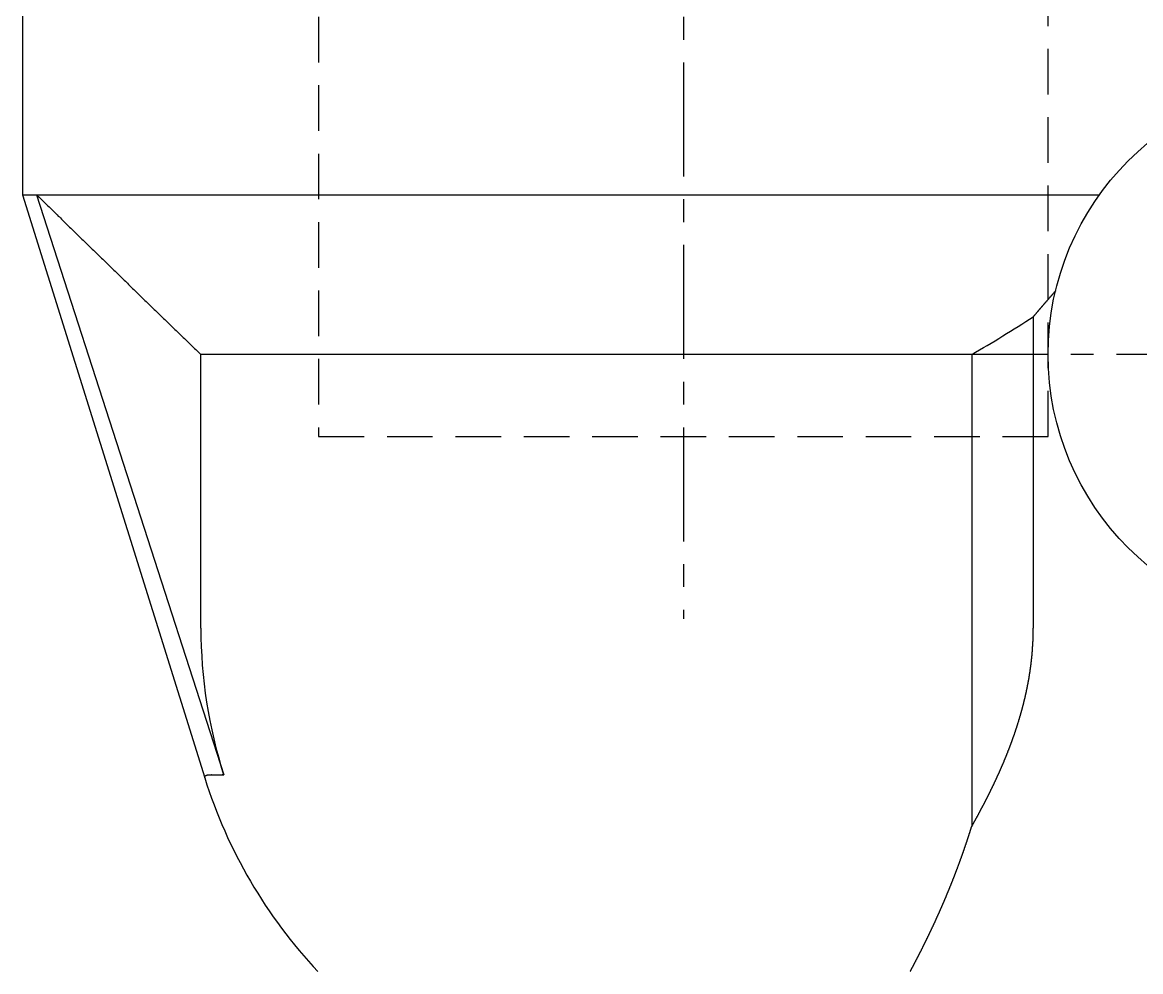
# Model space of a CAD drawing. Extents: x -1 to 104, y -14 to 81.
# Drawn here: x 24.56 to 36.83, y 24.18 to 34.58 of the extents above; entities that cross this region are included whole.
import ezdxf

# ---------------------------------------------------------------- set-up
doc = ezdxf.new("R2010")
doc.units = 0
doc.linetypes.add('CENTER', pattern=[2, 1.25, -0.25, 0.25, -0.25])
doc.linetypes.add('DASHED', pattern=[0.75, 0.5, -0.25])
doc.layers.get('0').update_dxf_attribs({"linetype": 'CONTINUOUS'})
doc.layers.add('CENTER', color=1, linetype='CENTER')

msp = doc.modelspace()

# ---------------------------------------------------------------- linework, layer by layer
at = {"color": 3, "linetype": 'DASHED'}
for p, q in [((27.814, 48.142), (27.814, 30.042)), ((35.814, 30.042), (35.814, 48.142)), ((35.889, 31.607), (35.896, 31.638)), ((27.814, 30.042), (35.814, 30.042)), ((26.773, 26.334), (26.755, 26.332))]:
    msp.add_line(p, q, dxfattribs=at)
at = {"color": 7, "linetype": 'CONTINUOUS'}
for p, q in [((24.564, 40.442), (24.564, 32.692)), ((24.564, 32.692), (36.378, 32.692)), ((24.564, 32.692), (26.565, 26.299)), ((24.721, 32.692), (26.773, 26.334)), ((35.652, 31.356), (35.652, 27.942)), ((34.977, 30.942), (26.523, 30.942)), ((26.523, 27.942), (26.523, 30.942)), ((34.977, 30.942), (34.977, 25.767))]:
    msp.add_line(p, q, dxfattribs=at)
at = {"color": 7}
for points in [[(24.721, 32.691, 0), (24.732, 32.681, 0), (24.744, 32.669, 0), (24.755, 32.658, 0), (24.766, 32.647, 0), (24.777, 32.636, 0), (24.789, 32.625, 0), (24.8, 32.614, 0), (24.811, 32.603, 0), (24.823, 32.592, 0), (24.834, 32.581, 0), (24.845, 32.57, 0), (24.857, 32.559, 0), (24.868, 32.548, 0), (24.879, 32.537, 0), (24.89, 32.526, 0), (24.902, 32.515, 0), (24.913, 32.504, 0), (24.924, 32.493, 0), (24.936, 32.482, 0), (24.947, 32.471, 0), (24.958, 32.459, 0), (24.97, 32.449, 0), (24.981, 32.438, 0), (24.992, 32.426, 0), (25.003, 32.415, 0), (25.015, 32.404, 0), (25.026, 32.393, 0), (25.037, 32.382, 0), (25.049, 32.371, 0), (25.06, 32.36, 0), (25.071, 32.349, 0), (25.082, 32.338, 0), (25.094, 32.327, 0), (25.105, 32.316, 0), (25.116, 32.305, 0), (25.128, 32.294, 0), (25.139, 32.283, 0), (25.15, 32.272, 0), (25.162, 32.261, 0), (25.173, 32.25, 0), (25.184, 32.239, 0), (25.196, 32.228, 0), (25.207, 32.217, 0), (25.218, 32.206, 0), (25.23, 32.195, 0), (25.241, 32.184, 0), (25.252, 32.173, 0), (25.264, 32.162, 0), (25.275, 32.151, 0), (25.286, 32.14, 0), (25.297, 32.129, 0), (25.309, 32.118, 0), (25.32, 32.106, 0), (25.331, 32.096, 0), (25.343, 32.084, 0), (25.354, 32.074, 0), (25.365, 32.062, 0), (25.377, 32.051, 0), (25.388, 32.04, 0), (25.399, 32.029, 0), (25.411, 32.018, 0), (25.422, 32.007, 0), (25.433, 31.996, 0), (25.445, 31.985, 0), (25.456, 31.974, 0), (25.467, 31.963, 0), (25.479, 31.952, 0), (25.49, 31.941, 0), (25.501, 31.93, 0), (25.512, 31.919, 0), (25.524, 31.908, 0), (25.535, 31.897, 0), (25.547, 31.886, 0), (25.558, 31.875, 0), (25.569, 31.864, 0), (25.581, 31.853, 0), (25.592, 31.842, 0), (25.603, 31.831, 0), (25.614, 31.82, 0), (25.626, 31.809, 0), (25.637, 31.798, 0), (25.648, 31.787, 0), (25.66, 31.776, 0), (25.671, 31.765, 0), (25.682, 31.754, 0), (25.694, 31.743, 0), (25.705, 31.732, 0), (25.716, 31.721, 0), (25.728, 31.71, 0), (25.739, 31.699, 0), (25.75, 31.688, 0), (25.762, 31.677, 0), (25.773, 31.666, 0), (25.785, 31.655, 0), (25.796, 31.644, 0), (25.807, 31.633, 0), (25.819, 31.622, 0), (25.83, 31.611, 0), (25.841, 31.6, 0), (25.852, 31.589, 0), (25.864, 31.578, 0), (25.875, 31.567, 0), (25.887, 31.556, 0), (25.898, 31.545, 0), (25.909, 31.534, 0), (25.921, 31.523, 0), (25.932, 31.512, 0), (25.943, 31.501, 0), (25.955, 31.49, 0), (25.966, 31.479, 0), (25.977, 31.468, 0), (25.989, 31.457, 0), (26, 31.446, 0), (26.011, 31.435, 0), (26.023, 31.424, 0), (26.034, 31.413, 0), (26.045, 31.402, 0), (26.057, 31.391, 0), (26.068, 31.38, 0), (26.079, 31.369, 0), (26.091, 31.358, 0), (26.102, 31.347, 0), (26.114, 31.337, 0), (26.125, 31.326, 0), (26.136, 31.314, 0), (26.148, 31.303, 0), (26.159, 31.293, 0), (26.17, 31.282, 0), (26.182, 31.271, 0), (26.193, 31.26, 0), (26.204, 31.249, 0), (26.216, 31.238, 0), (26.227, 31.227, 0), (26.238, 31.216, 0), (26.25, 31.205, 0), (26.261, 31.194, 0), (26.273, 31.183, 0), (26.284, 31.172, 0), (26.295, 31.161, 0), (26.307, 31.15, 0), (26.318, 31.139, 0), (26.329, 31.128, 0), (26.341, 31.117, 0), (26.352, 31.106, 0), (26.363, 31.095, 0), (26.375, 31.084, 0), (26.386, 31.073, 0), (26.398, 31.062, 0), (26.409, 31.051, 0), (26.42, 31.04, 0), (26.432, 31.029, 0), (26.443, 31.018, 0), (26.454, 31.007, 0), (26.466, 30.996, 0), (26.477, 30.985, 0), (26.489, 30.974, 0), (26.5, 30.963, 0), (26.511, 30.953, 0), (26.523, 30.942, 0)], [(35.896, 31.638, 0), (35.895, 31.636, 0), (35.893, 31.635, 0), (35.892, 31.633, 0), (35.89, 31.631, 0), (35.889, 31.629, 0), (35.887, 31.628, 0), (35.885, 31.626, 0), (35.884, 31.624, 0), (35.882, 31.622, 0), (35.881, 31.62, 0), (35.879, 31.619, 0), (35.878, 31.617, 0), (35.876, 31.615, 0), (35.874, 31.613, 0), (35.873, 31.612, 0), (35.871, 31.61, 0), (35.87, 31.608, 0), (35.868, 31.607, 0), (35.867, 31.605, 0), (35.865, 31.603, 0), (35.864, 31.601, 0), (35.862, 31.599, 0), (35.861, 31.598, 0), (35.859, 31.596, 0), (35.857, 31.594, 0), (35.856, 31.592, 0), (35.854, 31.591, 0), (35.853, 31.589, 0), (35.851, 31.587, 0), (35.85, 31.585, 0), (35.848, 31.584, 0), (35.846, 31.582, 0), (35.845, 31.58, 0), (35.843, 31.578, 0), (35.842, 31.576, 0), (35.84, 31.575, 0), (35.839, 31.573, 0), (35.837, 31.571, 0), (35.836, 31.569, 0), (35.834, 31.568, 0), (35.833, 31.566, 0), (35.831, 31.564, 0), (35.83, 31.562, 0), (35.828, 31.561, 0), (35.826, 31.559, 0), (35.825, 31.557, 0), (35.823, 31.555, 0), (35.822, 31.553, 0), (35.82, 31.552, 0), (35.819, 31.55, 0), (35.817, 31.548, 0), (35.816, 31.546, 0), (35.814, 31.545, 0), (35.812, 31.543, 0), (35.811, 31.541, 0), (35.809, 31.539, 0), (35.808, 31.538, 0), (35.806, 31.536, 0), (35.805, 31.534, 0), (35.803, 31.532, 0), (35.802, 31.53, 0), (35.8, 31.529, 0), (35.799, 31.527, 0), (35.797, 31.525, 0), (35.796, 31.523, 0), (35.794, 31.522, 0), (35.792, 31.52, 0), (35.791, 31.518, 0), (35.789, 31.516, 0), (35.788, 31.515, 0), (35.786, 31.513, 0), (35.785, 31.511, 0), (35.783, 31.509, 0), (35.782, 31.507, 0), (35.78, 31.506, 0), (35.779, 31.504, 0), (35.777, 31.502, 0), (35.776, 31.5, 0), (35.774, 31.498, 0), (35.773, 31.497, 0), (35.771, 31.495, 0), (35.769, 31.493, 0), (35.768, 31.491, 0), (35.766, 31.49, 0), (35.765, 31.488, 0), (35.763, 31.486, 0), (35.762, 31.484, 0), (35.76, 31.483, 0), (35.759, 31.481, 0), (35.757, 31.479, 0), (35.756, 31.477, 0), (35.754, 31.475, 0), (35.753, 31.474, 0), (35.751, 31.472, 0), (35.749, 31.47, 0), (35.748, 31.468, 0), (35.746, 31.466, 0), (35.745, 31.465, 0), (35.743, 31.463, 0), (35.742, 31.461, 0), (35.74, 31.459, 0), (35.739, 31.458, 0), (35.737, 31.456, 0), (35.736, 31.454, 0), (35.734, 31.452, 0), (35.733, 31.451, 0), (35.731, 31.449, 0), (35.73, 31.447, 0), (35.728, 31.445, 0), (35.727, 31.443, 0), (35.725, 31.442, 0), (35.724, 31.44, 0), (35.722, 31.438, 0), (35.72, 31.436, 0), (35.719, 31.434, 0), (35.717, 31.433, 0), (35.716, 31.431, 0), (35.714, 31.429, 0), (35.713, 31.427, 0), (35.711, 31.425, 0), (35.71, 31.424, 0), (35.708, 31.422, 0), (35.707, 31.42, 0), (35.705, 31.418, 0), (35.704, 31.417, 0), (35.702, 31.415, 0), (35.701, 31.413, 0), (35.699, 31.411, 0), (35.697, 31.41, 0), (35.696, 31.408, 0), (35.694, 31.406, 0), (35.693, 31.404, 0), (35.691, 31.402, 0), (35.69, 31.401, 0), (35.688, 31.399, 0), (35.687, 31.397, 0), (35.685, 31.395, 0), (35.684, 31.393, 0), (35.682, 31.392, 0), (35.681, 31.39, 0), (35.679, 31.388, 0), (35.678, 31.386, 0), (35.676, 31.384, 0), (35.675, 31.383, 0), (35.673, 31.381, 0), (35.672, 31.379, 0), (35.67, 31.377, 0), (35.669, 31.375, 0), (35.667, 31.374, 0), (35.666, 31.372, 0), (35.664, 31.37, 0), (35.663, 31.368, 0), (35.661, 31.366, 0), (35.66, 31.365, 0), (35.658, 31.363, 0), (35.657, 31.361, 0), (35.655, 31.359, 0), (35.654, 31.358, 0), (35.652, 31.356, 0)], [(34.977, 25.767, 0), (34.978, 25.77, 0), (34.98, 25.773, 0), (34.982, 25.776, 0), (34.983, 25.779, 0), (34.985, 25.782, 0), (34.987, 25.785, 0), (34.988, 25.788, 0), (34.99, 25.791, 0), (34.992, 25.794, 0), (34.993, 25.797, 0), (34.995, 25.8, 0), (34.997, 25.803, 0), (34.998, 25.806, 0), (35, 25.809, 0), (35.002, 25.812, 0), (35.003, 25.815, 0), (35.005, 25.818, 0), (35.007, 25.821, 0), (35.008, 25.824, 0), (35.01, 25.827, 0), (35.012, 25.83, 0), (35.013, 25.833, 0), (35.015, 25.836, 0), (35.017, 25.839, 0), (35.018, 25.842, 0), (35.02, 25.845, 0), (35.022, 25.848, 0), (35.023, 25.851, 0), (35.025, 25.854, 0), (35.027, 25.857, 0), (35.028, 25.86, 0), (35.03, 25.863, 0), (35.032, 25.866, 0), (35.033, 25.869, 0), (35.035, 25.872, 0), (35.037, 25.875, 0), (35.038, 25.878, 0), (35.04, 25.881, 0), (35.042, 25.884, 0), (35.043, 25.887, 0), (35.045, 25.89, 0), (35.047, 25.893, 0), (35.048, 25.896, 0), (35.05, 25.899, 0), (35.051, 25.902, 0), (35.053, 25.905, 0), (35.055, 25.908, 0), (35.056, 25.911, 0), (35.058, 25.914, 0), (35.06, 25.917, 0), (35.061, 25.92, 0), (35.063, 25.923, 0), (35.064, 25.926, 0), (35.066, 25.929, 0), (35.068, 25.932, 0), (35.069, 25.935, 0), (35.071, 25.938, 0), (35.072, 25.942, 0), (35.074, 25.945, 0), (35.076, 25.948, 0), (35.077, 25.951, 0), (35.079, 25.954, 0), (35.081, 25.957, 0), (35.082, 25.96, 0), (35.084, 25.963, 0), (35.085, 25.966, 0), (35.087, 25.969, 0), (35.089, 25.972, 0), (35.09, 25.975, 0), (35.092, 25.978, 0), (35.093, 25.981, 0), (35.095, 25.984, 0), (35.097, 25.987, 0), (35.098, 25.99, 0), (35.1, 25.993, 0), (35.101, 25.996, 0), (35.103, 25.999, 0), (35.105, 26.002, 0), (35.106, 26.005, 0), (35.108, 26.008, 0), (35.109, 26.011, 0), (35.111, 26.014, 0), (35.113, 26.017, 0), (35.114, 26.02, 0), (35.116, 26.023, 0), (35.117, 26.026, 0), (35.119, 26.03, 0), (35.12, 26.033, 0), (35.122, 26.036, 0), (35.124, 26.039, 0), (35.125, 26.042, 0), (35.127, 26.045, 0), (35.128, 26.048, 0), (35.13, 26.051, 0), (35.132, 26.054, 0), (35.133, 26.057, 0), (35.135, 26.06, 0), (35.136, 26.063, 0), (35.138, 26.066, 0), (35.139, 26.069, 0), (35.141, 26.072, 0), (35.142, 26.075, 0), (35.144, 26.078, 0), (35.145, 26.081, 0), (35.147, 26.084, 0), (35.149, 26.088, 0), (35.15, 26.091, 0), (35.152, 26.094, 0), (35.153, 26.097, 0), (35.155, 26.1, 0), (35.156, 26.103, 0), (35.158, 26.106, 0), (35.159, 26.109, 0), (35.161, 26.112, 0), (35.163, 26.115, 0), (35.164, 26.118, 0), (35.166, 26.121, 0), (35.167, 26.124, 0), (35.169, 26.128, 0), (35.17, 26.131, 0), (35.172, 26.134, 0), (35.173, 26.137, 0), (35.175, 26.14, 0), (35.176, 26.143, 0), (35.178, 26.146, 0), (35.179, 26.149, 0), (35.181, 26.152, 0), (35.182, 26.155, 0), (35.184, 26.158, 0), (35.185, 26.161, 0), (35.187, 26.164, 0), (35.188, 26.168, 0), (35.19, 26.171, 0), (35.191, 26.174, 0), (35.193, 26.177, 0), (35.194, 26.18, 0), (35.196, 26.183, 0), (35.197, 26.186, 0), (35.199, 26.189, 0), (35.2, 26.192, 0), (35.202, 26.195, 0), (35.203, 26.198, 0), (35.205, 26.201, 0), (35.206, 26.204, 0), (35.208, 26.208, 0), (35.209, 26.211, 0), (35.211, 26.214, 0), (35.212, 26.217, 0), (35.214, 26.22, 0), (35.215, 26.223, 0), (35.217, 26.226, 0), (35.218, 26.229, 0), (35.22, 26.232, 0), (35.221, 26.235, 0), (35.223, 26.239, 0), (35.224, 26.242, 0), (35.225, 26.245, 0), (35.227, 26.248, 0), (35.228, 26.251, 0), (35.23, 26.254, 0), (35.231, 26.257, 0), (35.233, 26.26, 0), (35.234, 26.264, 0), (35.236, 26.267, 0), (35.237, 26.27, 0), (35.239, 26.273, 0), (35.24, 26.276, 0), (35.242, 26.279, 0), (35.243, 26.282, 0), (35.245, 26.285, 0), (35.246, 26.288, 0), (35.247, 26.291, 0), (35.249, 26.295, 0), (35.25, 26.298, 0), (35.252, 26.301, 0), (35.253, 26.304, 0), (35.255, 26.307, 0), (35.256, 26.31, 0), (35.257, 26.313, 0), (35.259, 26.316, 0), (35.26, 26.32, 0), (35.262, 26.323, 0), (35.263, 26.326, 0), (35.264, 26.329, 0), (35.266, 26.332, 0), (35.267, 26.335, 0), (35.269, 26.338, 0), (35.27, 26.341, 0), (35.272, 26.345, 0), (35.273, 26.348, 0), (35.274, 26.351, 0), (35.276, 26.354, 0), (35.277, 26.357, 0), (35.279, 26.36, 0), (35.28, 26.363, 0), (35.281, 26.366, 0), (35.283, 26.37, 0), (35.284, 26.373, 0), (35.286, 26.376, 0), (35.287, 26.379, 0), (35.288, 26.382, 0), (35.29, 26.385, 0), (35.291, 26.388, 0), (35.292, 26.392, 0), (35.294, 26.395, 0), (35.295, 26.398, 0), (35.297, 26.401, 0), (35.298, 26.404, 0), (35.299, 26.407, 0), (35.301, 26.41, 0), (35.302, 26.414, 0), (35.303, 26.417, 0), (35.305, 26.42, 0), (35.306, 26.423, 0), (35.308, 26.426, 0), (35.309, 26.429, 0), (35.31, 26.433, 0), (35.312, 26.436, 0), (35.313, 26.439, 0), (35.314, 26.442, 0), (35.316, 26.445, 0), (35.317, 26.448, 0), (35.319, 26.451, 0), (35.32, 26.454, 0), (35.321, 26.458, 0), (35.322, 26.461, 0), (35.324, 26.464, 0), (35.325, 26.467, 0), (35.327, 26.47, 0), (35.328, 26.474, 0), (35.329, 26.477, 0), (35.331, 26.48, 0), (35.332, 26.483, 0), (35.333, 26.486, 0), (35.334, 26.489, 0), (35.336, 26.492, 0), (35.337, 26.496, 0), (35.338, 26.499, 0), (35.34, 26.502, 0), (35.341, 26.505, 0), (35.342, 26.508, 0), (35.344, 26.512, 0), (35.345, 26.515, 0), (35.346, 26.518, 0), (35.348, 26.521, 0), (35.349, 26.524, 0), (35.35, 26.527, 0), (35.352, 26.531, 0), (35.353, 26.534, 0), (35.354, 26.537, 0), (35.355, 26.54, 0), (35.357, 26.543, 0), (35.358, 26.547, 0), (35.359, 26.55, 0), (35.361, 26.553, 0), (35.362, 26.556, 0), (35.363, 26.559, 0), (35.364, 26.562, 0), (35.366, 26.566, 0), (35.367, 26.569, 0), (35.368, 26.572, 0), (35.369, 26.575, 0), (35.371, 26.578, 0), (35.372, 26.582, 0), (35.373, 26.585, 0), (35.374, 26.588, 0), (35.376, 26.591, 0), (35.377, 26.594, 0), (35.378, 26.598, 0), (35.379, 26.601, 0), (35.381, 26.604, 0), (35.382, 26.607, 0), (35.383, 26.61, 0), (35.384, 26.613, 0), (35.386, 26.617, 0), (35.387, 26.62, 0), (35.388, 26.623, 0), (35.389, 26.626, 0), (35.391, 26.63, 0), (35.392, 26.633, 0), (35.393, 26.636, 0), (35.394, 26.639, 0), (35.395, 26.642, 0), (35.397, 26.646, 0), (35.398, 26.649, 0), (35.399, 26.652, 0), (35.4, 26.655, 0), (35.402, 26.658, 0), (35.403, 26.662, 0), (35.404, 26.665, 0), (35.405, 26.668, 0), (35.406, 26.671, 0), (35.408, 26.674, 0), (35.409, 26.678, 0), (35.41, 26.681, 0), (35.411, 26.684, 0), (35.412, 26.687, 0), (35.413, 26.691, 0), (35.415, 26.694, 0), (35.416, 26.697, 0), (35.417, 26.7, 0), (35.418, 26.703, 0), (35.419, 26.707, 0), (35.421, 26.71, 0), (35.422, 26.713, 0), (35.423, 26.716, 0), (35.424, 26.72, 0), (35.425, 26.723, 0), (35.426, 26.726, 0), (35.428, 26.729, 0), (35.429, 26.733, 0), (35.43, 26.736, 0), (35.431, 26.739, 0), (35.432, 26.742, 0), (35.433, 26.745, 0), (35.434, 26.749, 0), (35.436, 26.752, 0), (35.437, 26.755, 0), (35.438, 26.758, 0), (35.439, 26.762, 0), (35.44, 26.765, 0), (35.441, 26.768, 0), (35.442, 26.771, 0), (35.444, 26.775, 0), (35.445, 26.778, 0), (35.446, 26.781, 0), (35.447, 26.784, 0), (35.448, 26.788, 0), (35.449, 26.791, 0), (35.45, 26.794, 0), (35.451, 26.797, 0), (35.452, 26.801, 0), (35.453, 26.804, 0), (35.455, 26.807, 0), (35.456, 26.81, 0), (35.457, 26.814, 0), (35.458, 26.817, 0), (35.459, 26.82, 0), (35.46, 26.823, 0), (35.461, 26.827, 0), (35.462, 26.83, 0), (35.463, 26.833, 0), (35.464, 26.836, 0), (35.465, 26.84, 0), (35.467, 26.843, 0), (35.468, 26.846, 0), (35.469, 26.849, 0), (35.47, 26.853, 0), (35.471, 26.856, 0), (35.472, 26.859, 0), (35.473, 26.863, 0), (35.474, 26.866, 0), (35.475, 26.869, 0), (35.476, 26.872, 0), (35.477, 26.876, 0), (35.478, 26.879, 0), (35.479, 26.882, 0), (35.48, 26.885, 0), (35.481, 26.889, 0), (35.482, 26.892, 0), (35.483, 26.895, 0), (35.484, 26.898, 0), (35.485, 26.902, 0), (35.486, 26.905, 0), (35.487, 26.908, 0), (35.489, 26.912, 0), (35.489, 26.915, 0), (35.49, 26.918, 0), (35.492, 26.921, 0), (35.492, 26.925, 0), (35.493, 26.928, 0), (35.495, 26.931, 0), (35.495, 26.935, 0), (35.496, 26.938, 0), (35.498, 26.941, 0), (35.498, 26.944, 0), (35.499, 26.948, 0), (35.5, 26.951, 0), (35.501, 26.954, 0), (35.502, 26.958, 0), (35.503, 26.961, 0), (35.504, 26.964, 0), (35.505, 26.967, 0), (35.506, 26.971, 0), (35.507, 26.974, 0), (35.508, 26.977, 0), (35.509, 26.981, 0), (35.51, 26.984, 0), (35.511, 26.987, 0), (35.512, 26.991, 0), (35.513, 26.994, 0), (35.514, 26.997, 0), (35.515, 27, 0), (35.516, 27.004, 0), (35.517, 27.007, 0), (35.518, 27.01, 0), (35.519, 27.014, 0), (35.52, 27.017, 0), (35.52, 27.02, 0), (35.521, 27.023, 0), (35.522, 27.027, 0), (35.523, 27.03, 0), (35.524, 27.033, 0), (35.525, 27.037, 0), (35.526, 27.04, 0), (35.527, 27.043, 0), (35.528, 27.047, 0), (35.529, 27.05, 0), (35.53, 27.053, 0), (35.531, 27.057, 0), (35.531, 27.06, 0), (35.532, 27.063, 0), (35.533, 27.067, 0), (35.534, 27.07, 0), (35.535, 27.073, 0), (35.536, 27.076, 0), (35.537, 27.08, 0), (35.538, 27.083, 0), (35.538, 27.087, 0), (35.539, 27.09, 0), (35.54, 27.093, 0), (35.541, 27.096, 0), (35.542, 27.1, 0), (35.543, 27.103, 0), (35.544, 27.106, 0), (35.544, 27.11, 0), (35.545, 27.113, 0), (35.546, 27.116, 0), (35.547, 27.12, 0), (35.548, 27.123, 0), (35.549, 27.126, 0), (35.549, 27.13, 0), (35.55, 27.133, 0), (35.551, 27.136, 0), (35.552, 27.14, 0), (35.553, 27.143, 0), (35.553, 27.146, 0), (35.554, 27.15, 0), (35.555, 27.153, 0), (35.556, 27.156, 0), (35.557, 27.16, 0), (35.557, 27.163, 0), (35.558, 27.166, 0), (35.559, 27.17, 0), (35.56, 27.173, 0), (35.561, 27.176, 0), (35.562, 27.18, 0), (35.562, 27.183, 0), (35.563, 27.186, 0), (35.564, 27.19, 0), (35.565, 27.193, 0), (35.565, 27.197, 0), (35.566, 27.2, 0), (35.567, 27.203, 0), (35.568, 27.206, 0), (35.568, 27.21, 0), (35.569, 27.213, 0), (35.57, 27.217, 0), (35.571, 27.22, 0), (35.571, 27.223, 0), (35.572, 27.227, 0), (35.573, 27.23, 0), (35.574, 27.233, 0), (35.574, 27.237, 0), (35.575, 27.24, 0), (35.576, 27.243, 0), (35.577, 27.247, 0), (35.577, 27.25, 0), (35.578, 27.253, 0), (35.579, 27.257, 0), (35.579, 27.26, 0), (35.58, 27.264, 0), (35.581, 27.267, 0), (35.581, 27.27, 0), (35.582, 27.274, 0), (35.583, 27.277, 0), (35.584, 27.28, 0), (35.584, 27.284, 0), (35.585, 27.287, 0), (35.586, 27.29, 0), (35.586, 27.294, 0), (35.587, 27.297, 0), (35.588, 27.3, 0), (35.588, 27.304, 0), (35.589, 27.307, 0), (35.59, 27.311, 0), (35.59, 27.314, 0), (35.591, 27.317, 0), (35.592, 27.321, 0), (35.592, 27.324, 0), (35.593, 27.328, 0), (35.593, 27.331, 0), (35.594, 27.334, 0), (35.595, 27.338, 0), (35.595, 27.341, 0), (35.596, 27.344, 0), (35.597, 27.348, 0), (35.597, 27.351, 0), (35.598, 27.355, 0), (35.599, 27.358, 0), (35.599, 27.361, 0), (35.6, 27.365, 0), (35.6, 27.368, 0), (35.601, 27.371, 0), (35.602, 27.375, 0), (35.602, 27.378, 0), (35.603, 27.381, 0), (35.603, 27.385, 0), (35.604, 27.388, 0), (35.605, 27.392, 0), (35.605, 27.395, 0), (35.606, 27.398, 0), (35.606, 27.402, 0), (35.607, 27.405, 0), (35.607, 27.409, 0), (35.608, 27.412, 0), (35.608, 27.415, 0), (35.609, 27.419, 0), (35.61, 27.422, 0), (35.61, 27.425, 0), (35.611, 27.429, 0), (35.611, 27.432, 0), (35.612, 27.436, 0), (35.612, 27.439, 0), (35.613, 27.442, 0), (35.613, 27.446, 0), (35.614, 27.449, 0), (35.614, 27.453, 0), (35.615, 27.456, 0), (35.615, 27.459, 0), (35.616, 27.463, 0), (35.616, 27.466, 0), (35.617, 27.47, 0), (35.617, 27.473, 0), (35.618, 27.476, 0), (35.618, 27.48, 0), (35.619, 27.483, 0), (35.619, 27.487, 0), (35.62, 27.49, 0), (35.62, 27.493, 0), (35.621, 27.497, 0), (35.621, 27.5, 0), (35.622, 27.504, 0), (35.622, 27.507, 0), (35.623, 27.51, 0), (35.623, 27.514, 0), (35.624, 27.517, 0), (35.624, 27.521, 0), (35.624, 27.524, 0), (35.625, 27.527, 0), (35.625, 27.531, 0), (35.626, 27.534, 0), (35.626, 27.538, 0), (35.627, 27.541, 0), (35.627, 27.544, 0), (35.627, 27.548, 0), (35.628, 27.551, 0), (35.628, 27.555, 0), (35.629, 27.558, 0), (35.629, 27.561, 0), (35.63, 27.565, 0), (35.63, 27.568, 0), (35.63, 27.572, 0), (35.631, 27.575, 0), (35.631, 27.578, 0), (35.632, 27.582, 0), (35.632, 27.585, 0), (35.632, 27.589, 0), (35.633, 27.592, 0), (35.633, 27.596, 0), (35.633, 27.599, 0), (35.634, 27.602, 0), (35.634, 27.606, 0), (35.635, 27.609, 0), (35.635, 27.613, 0), (35.635, 27.616, 0), (35.636, 27.619, 0), (35.636, 27.623, 0), (35.636, 27.626, 0), (35.637, 27.63, 0), (35.637, 27.633, 0), (35.637, 27.637, 0), (35.638, 27.64, 0), (35.638, 27.643, 0), (35.638, 27.647, 0), (35.639, 27.65, 0), (35.639, 27.654, 0), (35.639, 27.657, 0), (35.639, 27.66, 0), (35.64, 27.664, 0), (35.64, 27.667, 0), (35.64, 27.671, 0), (35.641, 27.674, 0), (35.641, 27.677, 0), (35.641, 27.681, 0), (35.642, 27.684, 0), (35.642, 27.688, 0), (35.642, 27.691, 0), (35.642, 27.695, 0), (35.643, 27.698, 0), (35.643, 27.701, 0), (35.643, 27.705, 0), (35.643, 27.708, 0), (35.644, 27.712, 0), (35.644, 27.715, 0), (35.644, 27.719, 0), (35.644, 27.722, 0), (35.645, 27.726, 0), (35.645, 27.729, 0), (35.645, 27.732, 0), (35.645, 27.736, 0), (35.645, 27.739, 0), (35.646, 27.743, 0), (35.646, 27.746, 0), (35.646, 27.749, 0), (35.646, 27.753, 0), (35.647, 27.756, 0), (35.647, 27.76, 0), (35.647, 27.763, 0), (35.647, 27.767, 0), (35.647, 27.77, 0), (35.648, 27.773, 0), (35.648, 27.777, 0), (35.648, 27.78, 0), (35.648, 27.784, 0), (35.648, 27.787, 0), (35.648, 27.791, 0), (35.648, 27.794, 0), (35.649, 27.797, 0), (35.649, 27.801, 0), (35.649, 27.804, 0), (35.649, 27.808, 0), (35.649, 27.811, 0), (35.649, 27.815, 0), (35.65, 27.818, 0), (35.65, 27.821, 0), (35.65, 27.825, 0), (35.65, 27.828, 0), (35.65, 27.832, 0), (35.65, 27.835, 0), (35.65, 27.839, 0), (35.65, 27.842, 0), (35.651, 27.845, 0), (35.651, 27.849, 0), (35.651, 27.852, 0), (35.651, 27.856, 0), (35.651, 27.859, 0), (35.651, 27.863, 0), (35.651, 27.866, 0), (35.651, 27.869, 0), (35.651, 27.873, 0), (35.651, 27.876, 0), (35.651, 27.88, 0), (35.651, 27.883, 0), (35.651, 27.887, 0), (35.651, 27.89, 0), (35.652, 27.893, 0), (35.652, 27.897, 0), (35.652, 27.9, 0), (35.652, 27.904, 0), (35.652, 27.907, 0), (35.652, 27.911, 0), (35.652, 27.914, 0), (35.652, 27.918, 0), (35.652, 27.921, 0), (35.652, 27.924, 0), (35.652, 27.928, 0), (35.652, 27.931, 0), (35.652, 27.935, 0), (35.652, 27.938, 0), (35.652, 27.942, 0)], [(26.565, 26.299, 0), (26.565, 26.299, 0), (26.565, 26.299, 0), (26.565, 26.3, 0), (26.565, 26.3, 0), (26.565, 26.301, 0), (26.565, 26.301, 0), (26.565, 26.302, 0), (26.564, 26.302, 0), (26.564, 26.302, 0), (26.564, 26.303, 0), (26.564, 26.303, 0), (26.564, 26.304, 0), (26.564, 26.304, 0), (26.564, 26.305, 0), (26.564, 26.305, 0), (26.564, 26.306, 0), (26.564, 26.306, 0), (26.564, 26.306, 0), (26.564, 26.307, 0), (26.564, 26.307, 0), (26.564, 26.308, 0), (26.564, 26.308, 0), (26.564, 26.309, 0), (26.564, 26.309, 0), (26.564, 26.31, 0), (26.564, 26.31, 0), (26.564, 26.311, 0), (26.564, 26.311, 0), (26.564, 26.311, 0), (26.565, 26.312, 0), (26.565, 26.312, 0), (26.565, 26.313, 0), (26.565, 26.313, 0), (26.565, 26.314, 0), (26.565, 26.314, 0), (26.566, 26.314, 0), (26.566, 26.315, 0), (26.566, 26.315, 0), (26.566, 26.316, 0), (26.566, 26.316, 0), (26.567, 26.316, 0), (26.567, 26.317, 0), (26.567, 26.317, 0), (26.567, 26.318, 0), (26.567, 26.318, 0), (26.568, 26.318, 0), (26.568, 26.319, 0), (26.568, 26.319, 0), (26.569, 26.319, 0), (26.569, 26.32, 0), (26.569, 26.32, 0), (26.57, 26.32, 0), (26.57, 26.321, 0), (26.57, 26.321, 0), (26.571, 26.321, 0), (26.571, 26.322, 0), (26.571, 26.322, 0), (26.572, 26.322, 0), (26.572, 26.322, 0), (26.572, 26.323, 0), (26.573, 26.323, 0), (26.573, 26.323, 0), (26.573, 26.323, 0), (26.574, 26.324, 0), (26.574, 26.324, 0), (26.575, 26.324, 0), (26.575, 26.324, 0), (26.575, 26.325, 0), (26.576, 26.325, 0), (26.576, 26.325, 0), (26.576, 26.325, 0), (26.577, 26.326, 0), (26.577, 26.326, 0), (26.578, 26.326, 0), (26.578, 26.326, 0), (26.579, 26.326, 0), (26.579, 26.326, 0), (26.579, 26.327, 0), (26.58, 26.327, 0), (26.58, 26.327, 0), (26.581, 26.327, 0), (26.581, 26.327, 0), (26.581, 26.328, 0), (26.582, 26.328, 0), (26.582, 26.328, 0), (26.583, 26.328, 0), (26.583, 26.328, 0), (26.584, 26.328, 0), (26.584, 26.328, 0), (26.584, 26.329, 0), (26.585, 26.329, 0), (26.585, 26.329, 0), (26.586, 26.329, 0), (26.586, 26.329, 0), (26.587, 26.329, 0), (26.587, 26.329, 0), (26.587, 26.33, 0), (26.588, 26.33, 0), (26.588, 26.33, 0), (26.589, 26.33, 0), (26.589, 26.33, 0), (26.59, 26.33, 0), (26.59, 26.33, 0), (26.59, 26.33, 0), (26.591, 26.331, 0), (26.591, 26.331, 0), (26.592, 26.331, 0), (26.592, 26.331, 0), (26.593, 26.331, 0), (26.593, 26.331, 0), (26.593, 26.331, 0), (26.594, 26.331, 0), (26.594, 26.331, 0), (26.595, 26.331, 0), (26.595, 26.331, 0), (26.596, 26.331, 0), (26.596, 26.332, 0), (26.597, 26.332, 0), (26.597, 26.332, 0), (26.598, 26.332, 0), (26.598, 26.332, 0), (26.598, 26.332, 0), (26.599, 26.332, 0), (26.599, 26.332, 0), (26.6, 26.332, 0), (26.6, 26.332, 0), (26.601, 26.332, 0), (26.601, 26.332, 0), (26.602, 26.332, 0), (26.602, 26.332, 0), (26.602, 26.333, 0), (26.603, 26.333, 0), (26.603, 26.333, 0), (26.604, 26.333, 0), (26.604, 26.333, 0), (26.605, 26.333, 0), (26.605, 26.333, 0), (26.605, 26.333, 0), (26.606, 26.333, 0), (26.606, 26.333, 0), (26.607, 26.333, 0), (26.607, 26.333, 0), (26.608, 26.333, 0), (26.608, 26.333, 0), (26.609, 26.333, 0), (26.609, 26.333, 0), (26.61, 26.333, 0), (26.61, 26.334, 0), (26.61, 26.334, 0), (26.611, 26.334, 0), (26.611, 26.334, 0), (26.612, 26.334, 0), (26.612, 26.334, 0), (26.613, 26.334, 0), (26.613, 26.334, 0), (26.614, 26.334, 0), (26.614, 26.334, 0), (26.614, 26.334, 0), (26.615, 26.334, 0), (26.615, 26.334, 0), (26.616, 26.334, 0), (26.616, 26.334, 0), (26.617, 26.334, 0), (26.617, 26.334, 0), (26.618, 26.334, 0), (26.618, 26.334, 0), (26.619, 26.334, 0), (26.619, 26.334, 0), (26.619, 26.334, 0), (26.62, 26.334, 0), (26.62, 26.334, 0), (26.621, 26.334, 0), (26.621, 26.334, 0), (26.622, 26.334, 0), (26.622, 26.334, 0), (26.622, 26.334, 0), (26.623, 26.334, 0), (26.623, 26.334, 0), (26.624, 26.334, 0), (26.624, 26.334, 0), (26.625, 26.334, 0), (26.625, 26.334, 0), (26.626, 26.334, 0), (26.626, 26.334, 0), (26.627, 26.334, 0), (26.627, 26.334, 0), (26.628, 26.334, 0), (26.628, 26.334, 0), (26.628, 26.334, 0), (26.629, 26.334, 0), (26.629, 26.334, 0), (26.63, 26.334, 0), (26.63, 26.334, 0), (26.631, 26.334, 0), (26.631, 26.334, 0), (26.631, 26.334, 0), (26.632, 26.334, 0), (26.632, 26.334, 0), (26.633, 26.334, 0), (26.633, 26.334, 0), (26.634, 26.334, 0), (26.634, 26.335, 0), (26.635, 26.335, 0), (26.635, 26.335, 0), (26.636, 26.335, 0), (26.636, 26.335, 0), (26.636, 26.335, 0), (26.637, 26.335, 0), (26.637, 26.335, 0), (26.638, 26.335, 0), (26.638, 26.335, 0), (26.639, 26.335, 0), (26.639, 26.335, 0), (26.64, 26.335, 0), (26.64, 26.335, 0), (26.64, 26.334, 0), (26.641, 26.334, 0), (26.641, 26.334, 0), (26.642, 26.334, 0), (26.642, 26.334, 0), (26.643, 26.334, 0), (26.643, 26.334, 0), (26.644, 26.334, 0), (26.644, 26.334, 0), (26.645, 26.334, 0), (26.645, 26.334, 0), (26.645, 26.334, 0), (26.646, 26.334, 0), (26.646, 26.334, 0), (26.647, 26.334, 0), (26.647, 26.334, 0), (26.648, 26.334, 0), (26.648, 26.334, 0), (26.649, 26.334, 0), (26.649, 26.334, 0), (26.649, 26.334, 0), (26.65, 26.334, 0), (26.65, 26.334, 0), (26.651, 26.334, 0), (26.651, 26.334, 0), (26.652, 26.334, 0), (26.652, 26.334, 0), (26.653, 26.334, 0), (26.653, 26.334, 0), (26.654, 26.334, 0), (26.654, 26.334, 0), (26.654, 26.334, 0), (26.655, 26.334, 0), (26.655, 26.334, 0), (26.656, 26.334, 0), (26.656, 26.334, 0), (26.657, 26.334, 0), (26.657, 26.334, 0), (26.658, 26.334, 0), (26.658, 26.334, 0), (26.658, 26.334, 0), (26.659, 26.334, 0), (26.659, 26.334, 0), (26.66, 26.334, 0), (26.66, 26.334, 0), (26.661, 26.334, 0), (26.661, 26.334, 0), (26.662, 26.334, 0), (26.662, 26.334, 0), (26.663, 26.334, 0), (26.663, 26.334, 0), (26.663, 26.334, 0), (26.664, 26.334, 0), (26.664, 26.334, 0), (26.665, 26.334, 0), (26.665, 26.334, 0), (26.666, 26.334, 0), (26.666, 26.334, 0), (26.666, 26.334, 0), (26.667, 26.334, 0), (26.667, 26.334, 0), (26.668, 26.334, 0), (26.668, 26.334, 0), (26.669, 26.334, 0), (26.669, 26.334, 0), (26.67, 26.334, 0), (26.67, 26.334, 0), (26.671, 26.334, 0), (26.671, 26.334, 0), (26.672, 26.334, 0), (26.672, 26.334, 0), (26.672, 26.334, 0), (26.673, 26.334, 0), (26.673, 26.334, 0), (26.674, 26.334, 0), (26.674, 26.333, 0), (26.675, 26.333, 0), (26.675, 26.333, 0), (26.675, 26.333, 0), (26.676, 26.333, 0), (26.676, 26.333, 0), (26.677, 26.333, 0), (26.677, 26.333, 0), (26.678, 26.333, 0), (26.678, 26.333, 0), (26.679, 26.333, 0), (26.679, 26.333, 0), (26.68, 26.333, 0), (26.68, 26.333, 0), (26.68, 26.333, 0), (26.681, 26.333, 0), (26.681, 26.333, 0), (26.682, 26.333, 0), (26.682, 26.333, 0), (26.683, 26.333, 0), (26.683, 26.333, 0), (26.684, 26.333, 0), (26.684, 26.333, 0), (26.684, 26.333, 0), (26.685, 26.333, 0), (26.685, 26.333, 0), (26.686, 26.333, 0), (26.686, 26.333, 0), (26.687, 26.333, 0), (26.687, 26.333, 0), (26.688, 26.333, 0), (26.688, 26.333, 0), (26.689, 26.333, 0), (26.689, 26.333, 0), (26.689, 26.333, 0), (26.69, 26.333, 0), (26.69, 26.333, 0), (26.691, 26.333, 0), (26.691, 26.332, 0), (26.692, 26.332, 0), (26.692, 26.332, 0), (26.692, 26.332, 0), (26.693, 26.332, 0), (26.693, 26.332, 0), (26.694, 26.332, 0), (26.694, 26.332, 0), (26.695, 26.332, 0), (26.695, 26.332, 0), (26.696, 26.332, 0), (26.696, 26.332, 0), (26.697, 26.332, 0), (26.697, 26.332, 0), (26.698, 26.332, 0), (26.698, 26.332, 0), (26.698, 26.332, 0), (26.699, 26.332, 0), (26.699, 26.332, 0), (26.7, 26.332, 0), (26.7, 26.332, 0), (26.701, 26.332, 0), (26.701, 26.332, 0), (26.701, 26.332, 0), (26.702, 26.332, 0), (26.702, 26.332, 0), (26.703, 26.332, 0), (26.703, 26.332, 0), (26.704, 26.332, 0), (26.704, 26.332, 0), (26.705, 26.332, 0), (26.705, 26.332, 0), (26.706, 26.332, 0), (26.706, 26.332, 0), (26.706, 26.332, 0), (26.707, 26.332, 0), (26.707, 26.332, 0), (26.708, 26.332, 0), (26.708, 26.332, 0), (26.709, 26.332, 0), (26.709, 26.332, 0), (26.71, 26.332, 0), (26.71, 26.332, 0), (26.71, 26.332, 0), (26.711, 26.332, 0), (26.711, 26.331, 0), (26.712, 26.331, 0), (26.712, 26.331, 0), (26.713, 26.331, 0), (26.713, 26.331, 0), (26.714, 26.331, 0), (26.714, 26.331, 0), (26.715, 26.331, 0), (26.715, 26.331, 0), (26.715, 26.331, 0), (26.716, 26.331, 0), (26.716, 26.331, 0), (26.717, 26.331, 0), (26.717, 26.331, 0), (26.718, 26.331, 0), (26.718, 26.331, 0), (26.719, 26.331, 0), (26.719, 26.331, 0), (26.72, 26.331, 0), (26.72, 26.331, 0), (26.72, 26.331, 0), (26.721, 26.331, 0), (26.721, 26.331, 0), (26.722, 26.331, 0), (26.722, 26.331, 0), (26.723, 26.331, 0), (26.723, 26.331, 0), (26.724, 26.331, 0), (26.724, 26.331, 0), (26.724, 26.331, 0), (26.725, 26.331, 0), (26.725, 26.331, 0), (26.726, 26.331, 0), (26.726, 26.331, 0), (26.727, 26.331, 0), (26.727, 26.331, 0), (26.727, 26.331, 0), (26.728, 26.331, 0), (26.728, 26.331, 0), (26.729, 26.331, 0), (26.729, 26.331, 0), (26.73, 26.331, 0), (26.73, 26.331, 0), (26.731, 26.331, 0), (26.731, 26.331, 0), (26.732, 26.331, 0), (26.732, 26.331, 0), (26.733, 26.331, 0), (26.733, 26.331, 0), (26.733, 26.331, 0), (26.734, 26.331, 0), (26.734, 26.331, 0), (26.735, 26.331, 0), (26.735, 26.331, 0), (26.736, 26.331, 0), (26.736, 26.331, 0), (26.736, 26.331, 0), (26.737, 26.331, 0), (26.737, 26.331, 0), (26.738, 26.331, 0), (26.738, 26.331, 0), (26.739, 26.331, 0), (26.739, 26.331, 0), (26.74, 26.331, 0), (26.74, 26.331, 0), (26.741, 26.331, 0), (26.741, 26.331, 0), (26.741, 26.331, 0), (26.742, 26.331, 0), (26.742, 26.331, 0), (26.743, 26.331, 0), (26.743, 26.331, 0), (26.744, 26.331, 0), (26.744, 26.331, 0), (26.745, 26.331, 0), (26.745, 26.331, 0), (26.745, 26.331, 0), (26.746, 26.331, 0), (26.746, 26.331, 0), (26.747, 26.331, 0), (26.747, 26.331, 0), (26.748, 26.331, 0), (26.748, 26.331, 0), (26.749, 26.331, 0), (26.749, 26.331, 0), (26.75, 26.332, 0), (26.75, 26.332, 0), (26.75, 26.332, 0), (26.751, 26.332, 0), (26.751, 26.332, 0), (26.752, 26.332, 0), (26.752, 26.332, 0), (26.753, 26.332, 0), (26.753, 26.332, 0), (26.754, 26.332, 0), (26.754, 26.332, 0), (26.755, 26.332, 0), (26.755, 26.332, 0), (26.755, 26.332, 0), (26.756, 26.332, 0), (26.756, 26.332, 0), (26.757, 26.332, 0), (26.757, 26.332, 0), (26.758, 26.332, 0), (26.758, 26.332, 0), (26.759, 26.332, 0), (26.759, 26.332, 0), (26.759, 26.332, 0), (26.76, 26.332, 0), (26.76, 26.332, 0), (26.761, 26.332, 0), (26.761, 26.333, 0), (26.762, 26.333, 0), (26.762, 26.333, 0), (26.762, 26.333, 0), (26.763, 26.333, 0), (26.763, 26.333, 0), (26.764, 26.333, 0), (26.764, 26.333, 0), (26.765, 26.333, 0), (26.765, 26.333, 0), (26.766, 26.333, 0), (26.766, 26.333, 0), (26.767, 26.333, 0), (26.767, 26.333, 0), (26.767, 26.333, 0), (26.768, 26.334, 0), (26.768, 26.334, 0), (26.769, 26.334, 0), (26.769, 26.334, 0), (26.77, 26.334, 0), (26.77, 26.334, 0), (26.77, 26.334, 0), (26.771, 26.334, 0), (26.771, 26.334, 0), (26.772, 26.334, 0), (26.772, 26.334, 0), (26.773, 26.334, 0)], [(34.301, 24.175, 0), (34.303, 24.178, 0), (34.304, 24.181, 0), (34.306, 24.184, 0), (34.307, 24.187, 0), (34.309, 24.19, 0), (34.311, 24.193, 0), (34.312, 24.196, 0), (34.314, 24.199, 0), (34.316, 24.203, 0), (34.317, 24.206, 0), (34.319, 24.209, 0), (34.321, 24.212, 0), (34.322, 24.215, 0), (34.324, 24.218, 0), (34.325, 24.221, 0), (34.327, 24.224, 0), (34.329, 24.227, 0), (34.33, 24.23, 0), (34.332, 24.233, 0), (34.333, 24.236, 0), (34.335, 24.239, 0), (34.337, 24.242, 0), (34.338, 24.245, 0), (34.34, 24.248, 0), (34.342, 24.251, 0), (34.343, 24.254, 0), (34.345, 24.257, 0), (34.346, 24.26, 0), (34.348, 24.263, 0), (34.349, 24.267, 0), (34.351, 24.27, 0), (34.353, 24.273, 0), (34.354, 24.276, 0), (34.356, 24.279, 0), (34.358, 24.282, 0), (34.359, 24.285, 0), (34.361, 24.288, 0), (34.362, 24.291, 0), (34.364, 24.294, 0), (34.365, 24.297, 0), (34.367, 24.3, 0), (34.369, 24.303, 0), (34.37, 24.306, 0), (34.372, 24.309, 0), (34.373, 24.312, 0), (34.375, 24.316, 0), (34.377, 24.319, 0), (34.378, 24.322, 0), (34.38, 24.325, 0), (34.381, 24.328, 0), (34.383, 24.331, 0), (34.385, 24.334, 0), (34.386, 24.337, 0), (34.388, 24.34, 0), (34.389, 24.343, 0), (34.391, 24.346, 0), (34.392, 24.349, 0), (34.394, 24.352, 0), (34.396, 24.355, 0), (34.397, 24.358, 0), (34.399, 24.361, 0), (34.4, 24.364, 0), (34.402, 24.368, 0), (34.404, 24.371, 0), (34.405, 24.374, 0), (34.407, 24.377, 0), (34.408, 24.38, 0), (34.41, 24.383, 0), (34.411, 24.386, 0), (34.413, 24.389, 0), (34.414, 24.392, 0), (34.416, 24.395, 0), (34.417, 24.398, 0), (34.419, 24.401, 0), (34.421, 24.404, 0), (34.422, 24.408, 0), (34.424, 24.411, 0), (34.425, 24.414, 0), (34.427, 24.417, 0), (34.428, 24.42, 0), (34.43, 24.423, 0), (34.431, 24.426, 0), (34.433, 24.429, 0), (34.435, 24.432, 0), (34.436, 24.435, 0), (34.438, 24.438, 0), (34.439, 24.442, 0), (34.441, 24.445, 0), (34.442, 24.448, 0), (34.444, 24.451, 0), (34.445, 24.454, 0), (34.447, 24.457, 0), (34.449, 24.46, 0), (34.45, 24.463, 0), (34.452, 24.466, 0), (34.453, 24.469, 0), (34.455, 24.472, 0), (34.456, 24.476, 0), (34.458, 24.479, 0), (34.459, 24.482, 0), (34.461, 24.485, 0), (34.462, 24.488, 0), (34.464, 24.491, 0), (34.465, 24.494, 0), (34.467, 24.497, 0), (34.468, 24.5, 0), (34.47, 24.503, 0), (34.471, 24.506, 0), (34.473, 24.51, 0), (34.474, 24.513, 0), (34.476, 24.516, 0), (34.477, 24.519, 0), (34.479, 24.522, 0), (34.48, 24.525, 0), (34.482, 24.528, 0), (34.483, 24.531, 0), (34.485, 24.534, 0), (34.486, 24.538, 0), (34.488, 24.541, 0), (34.49, 24.544, 0), (34.491, 24.547, 0), (34.493, 24.55, 0), (34.494, 24.553, 0), (34.496, 24.556, 0), (34.497, 24.559, 0), (34.499, 24.562, 0), (34.5, 24.565, 0), (34.502, 24.569, 0), (34.503, 24.572, 0), (34.505, 24.575, 0), (34.506, 24.578, 0), (34.508, 24.581, 0), (34.509, 24.584, 0), (34.511, 24.587, 0), (34.512, 24.59, 0), (34.514, 24.593, 0), (34.515, 24.596, 0), (34.517, 24.6, 0), (34.518, 24.603, 0), (34.52, 24.606, 0), (34.521, 24.609, 0), (34.522, 24.612, 0), (34.524, 24.615, 0), (34.525, 24.618, 0), (34.527, 24.621, 0), (34.528, 24.625, 0), (34.53, 24.628, 0), (34.531, 24.631, 0), (34.533, 24.634, 0), (34.534, 24.637, 0), (34.536, 24.64, 0), (34.537, 24.643, 0), (34.539, 24.646, 0), (34.54, 24.649, 0), (34.542, 24.653, 0), (34.543, 24.656, 0), (34.544, 24.659, 0), (34.546, 24.662, 0), (34.547, 24.665, 0), (34.549, 24.668, 0), (34.55, 24.671, 0), (34.552, 24.674, 0), (34.553, 24.678, 0), (34.555, 24.681, 0), (34.556, 24.684, 0), (34.558, 24.687, 0), (34.559, 24.69, 0), (34.561, 24.693, 0), (34.562, 24.696, 0), (34.563, 24.7, 0), (34.565, 24.703, 0), (34.566, 24.706, 0), (34.568, 24.709, 0), (34.569, 24.712, 0), (34.571, 24.715, 0), (34.572, 24.718, 0), (34.574, 24.721, 0), (34.575, 24.725, 0), (34.577, 24.728, 0), (34.578, 24.731, 0), (34.579, 24.734, 0), (34.581, 24.737, 0), (34.582, 24.74, 0), (34.584, 24.743, 0), (34.585, 24.747, 0), (34.587, 24.75, 0), (34.588, 24.753, 0), (34.589, 24.756, 0), (34.591, 24.759, 0), (34.592, 24.762, 0), (34.594, 24.765, 0), (34.595, 24.768, 0), (34.596, 24.772, 0), (34.598, 24.775, 0), (34.599, 24.778, 0), (34.601, 24.781, 0), (34.602, 24.784, 0), (34.604, 24.787, 0), (34.605, 24.791, 0), (34.606, 24.794, 0), (34.608, 24.797, 0), (34.609, 24.8, 0), (34.611, 24.803, 0), (34.612, 24.806, 0), (34.614, 24.809, 0), (34.615, 24.813, 0), (34.616, 24.816, 0), (34.618, 24.819, 0), (34.619, 24.822, 0), (34.621, 24.825, 0), (34.622, 24.828, 0), (34.623, 24.831, 0), (34.625, 24.835, 0), (34.626, 24.838, 0), (34.628, 24.841, 0), (34.629, 24.844, 0), (34.63, 24.847, 0), (34.632, 24.85, 0), (34.633, 24.854, 0), (34.635, 24.857, 0), (34.636, 24.86, 0), (34.637, 24.863, 0), (34.639, 24.866, 0), (34.64, 24.869, 0), (34.642, 24.872, 0), (34.643, 24.876, 0), (34.644, 24.879, 0), (34.646, 24.882, 0), (34.647, 24.885, 0), (34.648, 24.888, 0), (34.65, 24.892, 0), (34.651, 24.895, 0), (34.653, 24.898, 0), (34.654, 24.901, 0), (34.655, 24.904, 0), (34.657, 24.907, 0), (34.658, 24.91, 0), (34.659, 24.914, 0), (34.661, 24.917, 0), (34.662, 24.92, 0), (34.663, 24.923, 0), (34.665, 24.926, 0), (34.666, 24.93, 0), (34.668, 24.933, 0), (34.669, 24.936, 0), (34.67, 24.939, 0), (34.672, 24.942, 0), (34.673, 24.945, 0), (34.674, 24.948, 0), (34.676, 24.952, 0), (34.677, 24.955, 0), (34.678, 24.958, 0), (34.68, 24.961, 0), (34.681, 24.964, 0), (34.682, 24.968, 0), (34.684, 24.971, 0), (34.685, 24.974, 0), (34.687, 24.977, 0), (34.688, 24.98, 0), (34.689, 24.983, 0), (34.691, 24.987, 0), (34.692, 24.99, 0), (34.693, 24.993, 0), (34.695, 24.996, 0), (34.696, 24.999, 0), (34.697, 25.003, 0), (34.699, 25.006, 0), (34.7, 25.009, 0), (34.701, 25.012, 0), (34.703, 25.015, 0), (34.704, 25.018, 0), (34.705, 25.022, 0), (34.707, 25.025, 0), (34.708, 25.028, 0), (34.709, 25.031, 0), (34.711, 25.034, 0), (34.712, 25.038, 0), (34.713, 25.041, 0), (34.715, 25.044, 0), (34.716, 25.047, 0), (34.717, 25.05, 0), (34.718, 25.053, 0), (34.72, 25.057, 0), (34.721, 25.06, 0), (34.722, 25.063, 0), (34.724, 25.066, 0), (34.725, 25.07, 0), (34.726, 25.073, 0), (34.728, 25.076, 0), (34.729, 25.079, 0), (34.73, 25.082, 0), (34.732, 25.085, 0), (34.733, 25.089, 0), (34.734, 25.092, 0), (34.736, 25.095, 0), (34.737, 25.098, 0), (34.738, 25.101, 0), (34.739, 25.105, 0), (34.741, 25.108, 0), (34.742, 25.111, 0), (34.743, 25.114, 0), (34.745, 25.117, 0), (34.746, 25.121, 0), (34.747, 25.124, 0), (34.748, 25.127, 0), (34.75, 25.13, 0), (34.751, 25.133, 0), (34.752, 25.137, 0), (34.754, 25.14, 0), (34.755, 25.143, 0), (34.756, 25.146, 0), (34.757, 25.149, 0), (34.759, 25.153, 0), (34.76, 25.156, 0), (34.761, 25.159, 0), (34.763, 25.162, 0), (34.764, 25.165, 0), (34.765, 25.169, 0), (34.766, 25.172, 0), (34.768, 25.175, 0), (34.769, 25.178, 0), (34.77, 25.181, 0), (34.771, 25.185, 0), (34.773, 25.188, 0), (34.774, 25.191, 0), (34.775, 25.194, 0), (34.776, 25.198, 0), (34.778, 25.201, 0), (34.779, 25.204, 0), (34.78, 25.207, 0), (34.781, 25.21, 0), (34.783, 25.214, 0), (34.784, 25.217, 0), (34.785, 25.22, 0), (34.786, 25.223, 0), (34.788, 25.227, 0), (34.789, 25.23, 0), (34.79, 25.233, 0), (34.791, 25.236, 0), (34.793, 25.239, 0), (34.794, 25.243, 0), (34.795, 25.246, 0), (34.796, 25.249, 0), (34.798, 25.252, 0), (34.799, 25.256, 0), (34.8, 25.259, 0), (34.801, 25.262, 0), (34.803, 25.265, 0), (34.804, 25.268, 0), (34.805, 25.272, 0), (34.806, 25.275, 0), (34.807, 25.278, 0), (34.809, 25.281, 0), (34.81, 25.285, 0), (34.811, 25.288, 0), (34.812, 25.291, 0), (34.814, 25.294, 0), (34.815, 25.297, 0), (34.816, 25.301, 0), (34.817, 25.304, 0), (34.819, 25.307, 0), (34.82, 25.31, 0), (34.821, 25.314, 0), (34.822, 25.317, 0), (34.823, 25.32, 0), (34.825, 25.323, 0), (34.826, 25.326, 0), (34.827, 25.33, 0), (34.828, 25.333, 0), (34.829, 25.336, 0), (34.831, 25.339, 0), (34.832, 25.343, 0), (34.833, 25.346, 0), (34.834, 25.349, 0), (34.835, 25.352, 0), (34.837, 25.355, 0), (34.838, 25.359, 0), (34.839, 25.362, 0), (34.84, 25.365, 0), (34.841, 25.369, 0), (34.843, 25.372, 0), (34.844, 25.375, 0), (34.845, 25.378, 0), (34.846, 25.381, 0), (34.847, 25.385, 0), (34.849, 25.388, 0), (34.85, 25.391, 0), (34.851, 25.394, 0), (34.852, 25.398, 0), (34.853, 25.401, 0), (34.854, 25.404, 0), (34.855, 25.407, 0), (34.857, 25.411, 0), (34.858, 25.414, 0), (34.859, 25.417, 0), (34.86, 25.42, 0), (34.861, 25.424, 0), (34.863, 25.427, 0), (34.864, 25.43, 0), (34.865, 25.433, 0), (34.866, 25.437, 0), (34.867, 25.44, 0), (34.868, 25.443, 0), (34.87, 25.446, 0), (34.871, 25.45, 0), (34.872, 25.453, 0), (34.873, 25.456, 0), (34.874, 25.459, 0), (34.875, 25.463, 0), (34.877, 25.466, 0), (34.878, 25.469, 0), (34.879, 25.472, 0), (34.88, 25.476, 0), (34.881, 25.479, 0), (34.882, 25.482, 0), (34.883, 25.485, 0), (34.885, 25.489, 0), (34.886, 25.492, 0), (34.887, 25.495, 0), (34.888, 25.498, 0), (34.889, 25.502, 0), (34.89, 25.505, 0), (34.891, 25.508, 0), (34.892, 25.512, 0), (34.894, 25.515, 0), (34.895, 25.518, 0), (34.896, 25.521, 0), (34.897, 25.524, 0), (34.898, 25.528, 0), (34.899, 25.531, 0), (34.9, 25.534, 0), (34.901, 25.538, 0), (34.903, 25.541, 0), (34.904, 25.544, 0), (34.905, 25.547, 0), (34.906, 25.551, 0), (34.907, 25.554, 0), (34.908, 25.557, 0), (34.909, 25.56, 0), (34.91, 25.564, 0), (34.911, 25.567, 0), (34.913, 25.57, 0), (34.914, 25.573, 0), (34.915, 25.577, 0), (34.916, 25.58, 0), (34.917, 25.583, 0), (34.918, 25.587, 0), (34.919, 25.59, 0), (34.92, 25.593, 0), (34.921, 25.596, 0), (34.922, 25.6, 0), (34.924, 25.603, 0), (34.925, 25.606, 0), (34.926, 25.61, 0), (34.927, 25.613, 0), (34.928, 25.616, 0), (34.929, 25.619, 0), (34.93, 25.623, 0), (34.931, 25.626, 0), (34.932, 25.629, 0), (34.933, 25.632, 0), (34.934, 25.636, 0), (34.935, 25.639, 0), (34.937, 25.642, 0), (34.938, 25.645, 0), (34.939, 25.649, 0), (34.94, 25.652, 0), (34.941, 25.655, 0), (34.942, 25.659, 0), (34.943, 25.662, 0), (34.944, 25.665, 0), (34.945, 25.669, 0), (34.946, 25.672, 0), (34.947, 25.675, 0), (34.948, 25.678, 0), (34.949, 25.682, 0), (34.95, 25.685, 0), (34.952, 25.688, 0), (34.953, 25.691, 0), (34.954, 25.695, 0), (34.955, 25.698, 0), (34.956, 25.701, 0), (34.957, 25.705, 0), (34.958, 25.708, 0), (34.959, 25.711, 0), (34.96, 25.714, 0), (34.961, 25.718, 0), (34.962, 25.721, 0), (34.963, 25.724, 0), (34.964, 25.728, 0), (34.965, 25.731, 0), (34.966, 25.734, 0), (34.967, 25.738, 0), (34.968, 25.741, 0), (34.969, 25.744, 0), (34.97, 25.747, 0), (34.971, 25.751, 0), (34.972, 25.754, 0), (34.973, 25.757, 0), (34.974, 25.761, 0), (34.975, 25.764, 0), (34.977, 25.767, 0)]]:
    msp.add_polyline3d(points, dxfattribs=at)
at = {"color": 7, "linetype": 'CONTINUOUS'}
msp.add_circle((38.814, 30.942), 3, dxfattribs=at)
for centre, radius, start, end in [((27.601, 43.726), 14.76, 299.9814, 303.0576), ((31.814, 27.942), 5.292, 180, 197.6829), ((31.814, 27.942), 5.5, 197.3812, 223.2158)]:
    msp.add_arc(centre, radius, start, end, dxfattribs=at)
at = {"layer": 'CENTER', "color": 1, "linetype": 'CENTER'}
for p, q in [((31.814, 50.142), (31.814, 28.042)), ((43.814, 30.942), (33.814, 30.942))]:
    msp.add_line(p, q, dxfattribs=at)

doc.saveas('drawing.dxf')
